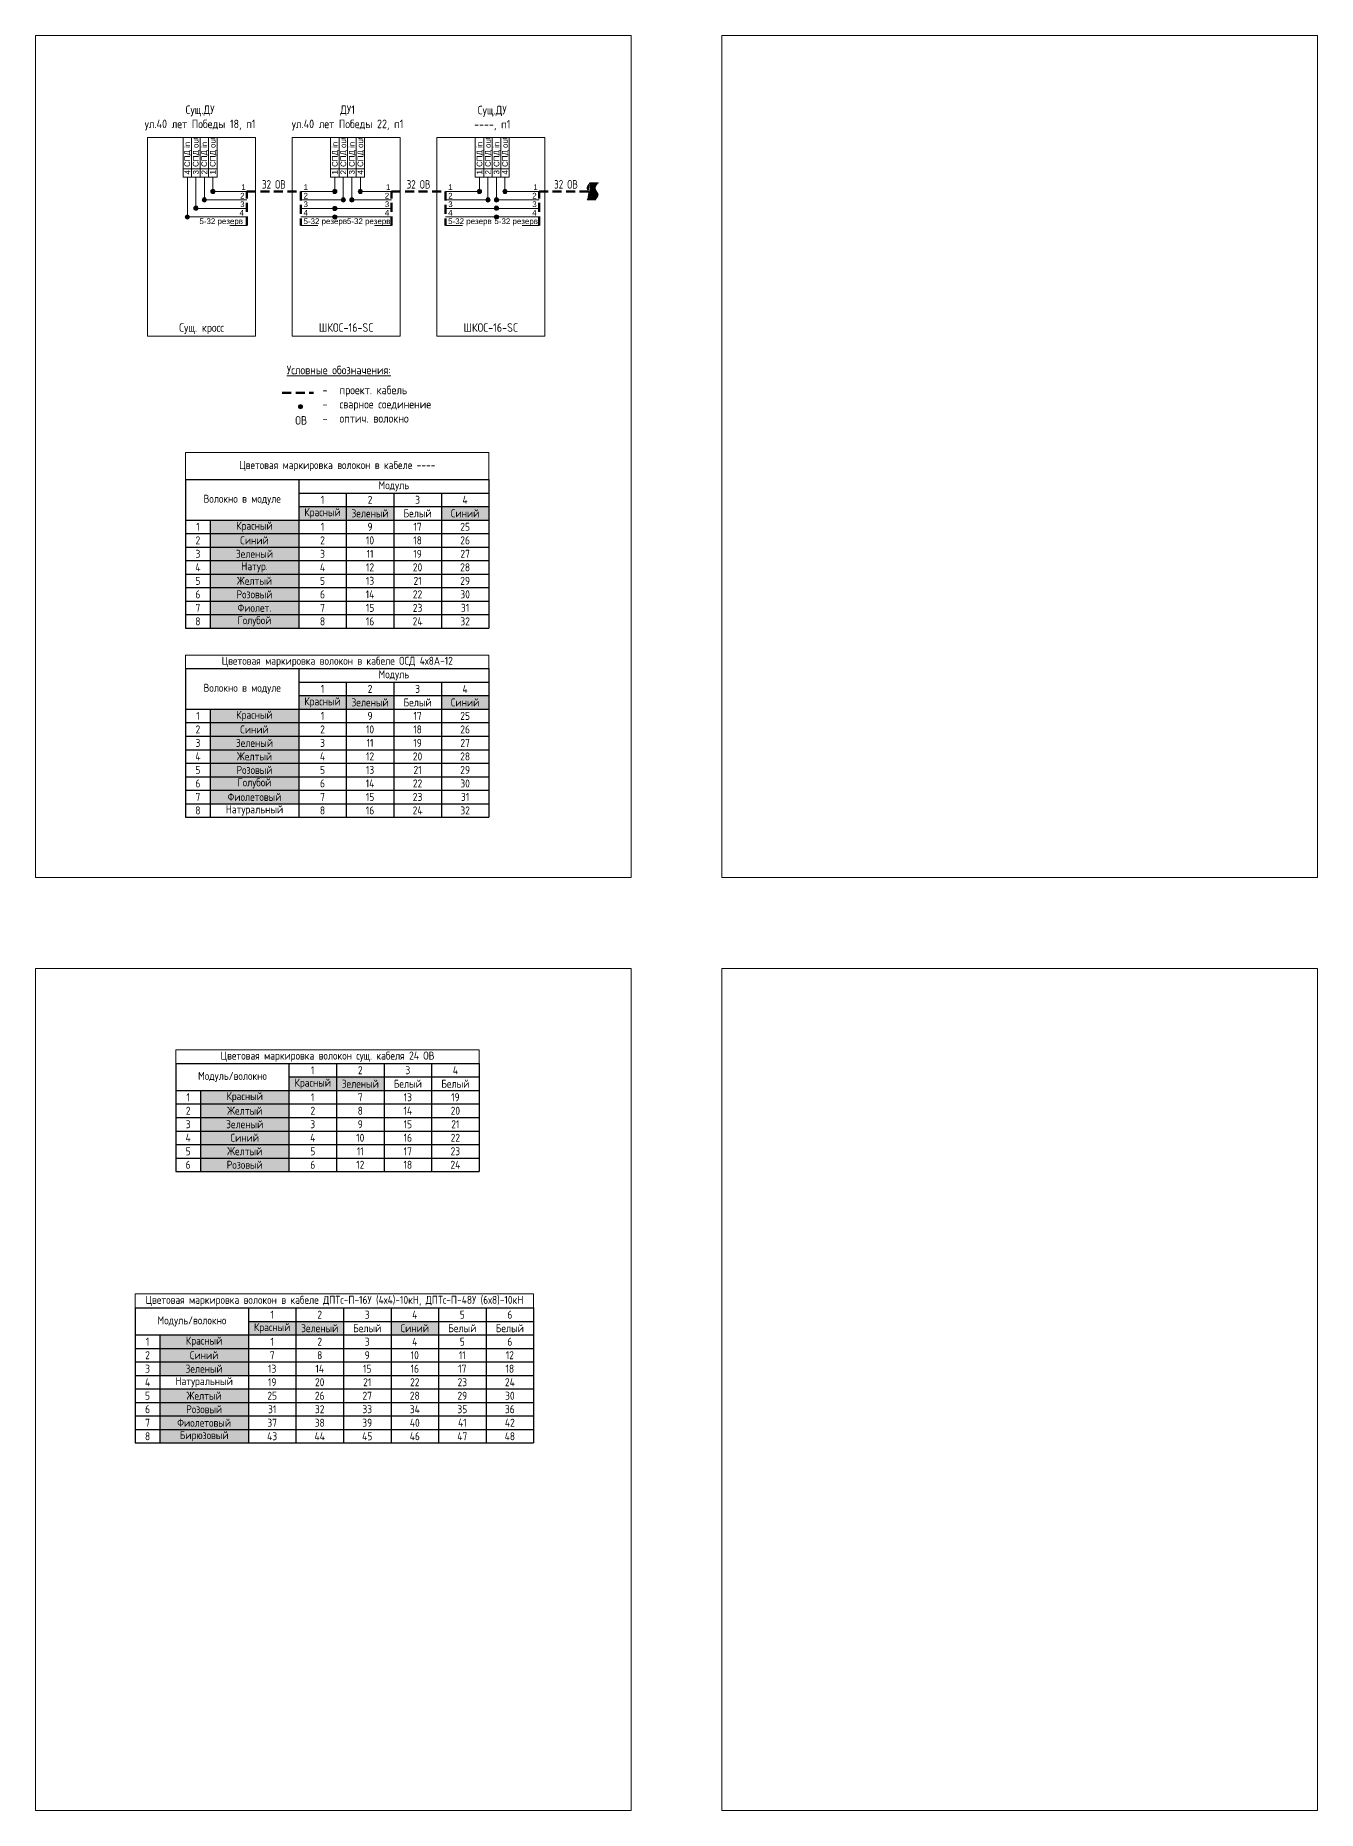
# Model space of a CAD drawing. Header units: millimetres. Extents: x -6680 to 6456, y 1671 to 6150.
# Drawn here: x -2737 to -2285, y 4866 to 5492 of the extents above; entities that cross this region are included whole.
import ezdxf
from ezdxf.enums import TextEntityAlignment as Align

# ---------------------------------------------------------------- set-up
doc = ezdxf.new("R2010")
doc.units = ezdxf.units.MM
doc.linetypes.add('HIDDEN2', pattern=[4.7625, 3.175, -1.5875])
doc.layers.add('ВЭ', color=1, linetype='Continuous')
doc.styles.get("Standard").update_dxf_attribs({"font": 'arial.ttf'})
doc.styles.add('мой', font='GOST_Common.ttf', dxfattribs={"width": 0.9, "height": 3})

# ---------------------------------------------------------------- blocks, each defined once
blk = doc.blocks.new('*T6')
at = {"color": 0, "linetype": 'ByBlock', "lineweight": -2, "transparency": 16777216}
blk.add_line((0, -4.95), (140.43, -4.95), dxfattribs=at)
at = {"linetype": 'ByBlock', "lineweight": -2, "transparency": 16777216}
for p, q in [((0, -4.95), (0, -52.58)), ((39.87, -4.95), (39.87, -52.58)), ((56.63, -4.95), (56.63, -52.58)), ((73.39, -4.95), (73.39, -52.58)), ((90.15, -4.95), (90.15, -52.58)), ((106.91, -4.95), (106.91, -52.58)), ((123.67, -4.95), (123.67, -52.58)), ((140.43, -4.95), (140.43, -52.58)), ((39.87, -9.71), (140.43, -9.71)), ((0, -14.48), (140.43, -14.48)), ((8.65, -14.48), (8.65, -52.58)), ((0, -19.24), (140.43, -19.24)), ((0, -24), (140.43, -24)), ((0, -28.77), (140.43, -28.77)), ((0, -33.53), (140.43, -33.53)), ((0, -38.29), (140.43, -38.29)), ((0, -43.05), (140.43, -43.05)), ((0, -47.82), (140.43, -47.82)), ((0, -52.58), (140.43, -52.58))]:
    blk.add_line(p, q, dxfattribs=at)
at = {"color": 1, "linetype": 'Continuous', "true_color": 0xff0000, "transparency": 16777216}
for points in [[(39.87, -9.71), (39.87, -14.48), (56.63, -9.71), (56.63, -14.48)], [(8.65, -14.48), (8.65, -19.24), (39.87, -14.48), (39.87, -19.24)]]:
    blk.add_solid(points, dxfattribs=at)
at = {"color": 3, "linetype": 'Continuous', "true_color": 0x00ff00, "transparency": 16777216}
for points in [[(56.63, -9.71), (56.63, -14.48), (73.39, -9.71), (73.39, -14.48)], [(8.65, -24), (8.65, -28.77), (39.87, -24), (39.87, -28.77)]]:
    blk.add_solid(points, dxfattribs=at)
at = {"color": 150, "linetype": 'Continuous', "true_color": 0x3399ff, "transparency": 16777216}
for points in [[(90.15, -9.71), (90.15, -14.48), (106.91, -9.71), (106.91, -14.48)], [(8.65, -19.24), (8.65, -24), (39.87, -19.24), (39.87, -24)]]:
    blk.add_solid(points, dxfattribs=at)
at = {"color": 2, "linetype": 'Continuous', "true_color": 0xffff00, "transparency": 16777216}
blk.add_solid([(8.65, -33.53), (8.65, -38.29), (39.87, -33.53), (39.87, -38.29)], dxfattribs=at)
at = {"color": 211, "linetype": 'Continuous', "true_color": 0xff99ff, "transparency": 16777216}
blk.add_solid([(8.65, -38.29), (8.65, -43.05), (39.87, -38.29), (39.87, -43.05)], dxfattribs=at)
at = {"color": 181, "linetype": 'Continuous', "true_color": 0x9966ff, "transparency": 16777216}
blk.add_solid([(8.65, -43.05), (8.65, -47.82), (39.87, -43.05), (39.87, -47.82)], dxfattribs=at)
at = {"color": 151, "linetype": 'Continuous', "true_color": 0x66ccff, "transparency": 16777216}
blk.add_solid([(8.65, -47.82), (8.65, -52.58), (39.87, -47.82), (39.87, -52.58)], dxfattribs=at)
at = {"layer": 'Defpoints', "color": 8, "linetype": 'ByBlock', "lineweight": 0, "transparency": 16777216}
for p, q in [((0, 0), (140.43, 0)), ((0, 0), (0, -4.95)), ((140.43, 0), (140.43, -4.95))]:
    blk.add_line(p, q, dxfattribs=at)
at = {"color": 0, "linetype": 'Continuous', "lineweight": 15, "transparency": 16777216, "attachment_point": 5, "style": 'мой'}
for s, insert, char_height, width in [('Цветовая маркировка волокон в кабеле ДПТс-П-16У (4х4)-10кН, ДПТс-П-48У (6х8)-10кН', (70.22, -2.48), 2.8222, 137.4344), ('{\\fGOST Common|b0|i0|c0;1', (48.25, -7.33), 2.8222, 13.7606), ('{\\fGOST Common|b0|i0|c0;2', (65.01, -7.33), 2.8222, 13.7606), ('{\\fGOST Common|b0|i0|c0;3', (81.77, -7.33), 2.8222, 13.7606), ('{\\fGOST Common|b0|i0|c0;4', (98.53, -7.33), 2.8222, 13.7606), ('{\\fGOST Common|b0|i0|c0;5', (115.29, -7.33), 2.8222, 13.7606), ('{\\fGOST Common|b0|i0|c0;6', (132.05, -7.33), 2.8222, 13.7606), ('Модуль/волокно', (19.94, -9.71), 2.8222, 36.8711), ('{\\fGOST Common|b0|i0|c0;Красный', (48.25, -12.1), 2.8222, 13.7606), ('Зеленый', (65.01, -12.1), 2.822, 13.7606), ('Белый', (81.77, -12.1), 2.822, 13.7606), ('Синий', (98.53, -12.1), 2.822, 13.7606), ('{\\fGOST Common|b0|i0|c0;Белый', (115.29, -12.1), 2.8222, 13.7606), ('{\\fGOST Common|b0|i0|c0;Белый', (132.05, -12.1), 2.8222, 13.7606), ('{\\fGOST Common|b0|i0|c0;1', (4.32, -16.86), 2.8222, 5.6467), ('{\\fGOST Common|b0|i0|c0;Красный', (24.26, -16.86), 2.8222, 28.2244), ('{\\fGOST Common|b0|i0|c0;1', (48.25, -16.86), 2.8222, 13.7606), ('{\\fGOST Common|b0|i0|c0;2', (65.01, -16.86), 2.8222, 13.7606), ('{\\fGOST Common|b0|i0|c0;3', (81.77, -16.86), 2.8222, 13.7606), ('{\\fGOST Common|b0|i0|c0;4', (98.53, -16.86), 2.8222, 13.7606), ('{\\fGOST Common|b0|i0|c0;5', (115.29, -16.86), 2.8222, 13.7606), ('{\\fGOST Common|b0|i0|c0;6', (132.05, -16.86), 2.8222, 13.7606), ('{\\fGOST Common|b0|i0|c0;3', (4.32, -26.38), 2.8222, 5.6467), ('{\\fGOST Common|b0|i0|c0;2', (4.32, -21.62), 2.8222, 5.6467), ('{\\fGOST Common|b0|i0|c0;Зеленый', (24.26, -26.38), 2.8222, 28.2244), ('{\\fGOST Common|b0|i0|c0;Синий', (24.26, -21.62), 2.8222, 28.2244), ('{\\fGOST Common|b0|i0|c0;13', (48.25, -26.38), 2.8222, 13.7606), ('{\\fGOST Common|b0|i0|c0;7', (48.25, -21.62), 2.8222, 13.7606), ('{\\fGOST Common|b0|i0|c0;14', (65.01, -26.38), 2.8222, 13.7606), ('{\\fGOST Common|b0|i0|c0;8', (65.01, -21.62), 2.8222, 13.7606), ('{\\fGOST Common|b0|i0|c0;15', (81.77, -26.38), 2.8222, 13.7606), ('{\\fGOST Common|b0|i0|c0;9', (81.77, -21.62), 2.8222, 13.7606), ('{\\fGOST Common|b0|i0|c0;16', (98.53, -26.38), 2.8222, 13.7606), ('{\\fGOST Common|b0|i0|c0;10', (98.53, -21.62), 2.8222, 13.7606), ('{\\fGOST Common|b0|i0|c0;17', (115.29, -26.38), 2.8222, 13.7606), ('{\\fGOST Common|b0|i0|c0;11', (115.29, -21.62), 2.8222, 13.7606), ('{\\fGOST Common|b0|i0|c0;18', (132.05, -26.38), 2.8222, 13.7606), ('{\\fGOST Common|b0|i0|c0;12', (132.05, -21.62), 2.8222, 13.7606), ('{\\fGOST Common|b0|i0|c0;4', (4.32, -31.15), 2.8222, 5.6467), ('{\\fGOST Common|b0|i0|c0;Натуральный', (24.26, -31.15), 2.8222, 28.2244), ('{\\fGOST Common|b0|i0|c0;19', (48.25, -31.15), 2.8222, 13.7606), ('{\\fGOST Common|b0|i0|c0;20', (65.01, -31.15), 2.8222, 13.7606), ('{\\fGOST Common|b0|i0|c0;21', (81.77, -31.15), 2.8222, 13.7606), ('{\\fGOST Common|b0|i0|c0;22', (98.53, -31.15), 2.8222, 13.7606), ('{\\fGOST Common|b0|i0|c0;23', (115.29, -31.15), 2.8222, 13.7606), ('{\\fGOST Common|b0|i0|c0;24', (132.05, -31.15), 2.8222, 13.7606), ('{\\fGOST Common|b0|i0|c0;5', (4.32, -35.91), 2.8222, 5.6467), ('Желтый', (24.26, -35.91), 2.822, 28.2244), ('{\\fGOST Common|b0|i0|c0;25', (48.25, -35.91), 2.8222, 13.7606), ('{\\fGOST Common|b0|i0|c0;26', (65.01, -35.91), 2.8222, 13.7606), ('{\\fGOST Common|b0|i0|c0;27', (81.77, -35.91), 2.8222, 13.7606), ('{\\fGOST Common|b0|i0|c0;28', (98.53, -35.91), 2.8222, 13.7606), ('{\\fGOST Common|b0|i0|c0;29', (115.29, -35.91), 2.8222, 13.7606), ('{\\fGOST Common|b0|i0|c0;30', (132.05, -35.91), 2.8222, 13.7606), ('{\\fGOST Common|b0|i0|c0;6', (4.32, -40.67), 2.8222, 5.6467), ('Розовый', (24.26, -40.67), 2.822, 28.2244), ('{\\fGOST Common|b0|i0|c0;31', (48.25, -40.67), 2.8222, 13.7606), ('{\\fGOST Common|b0|i0|c0;32', (65.01, -40.67), 2.8222, 13.7606), ('{\\fGOST Common|b0|i0|c0;33', (81.77, -40.67), 2.8222, 13.7606), ('{\\fGOST Common|b0|i0|c0;34', (98.53, -40.67), 2.8222, 13.7606), ('{\\fGOST Common|b0|i0|c0;35', (115.29, -40.67), 2.8222, 13.7606), ('{\\fGOST Common|b0|i0|c0;36', (132.05, -40.67), 2.8222, 13.7606), ('{\\fGOST Common|b0|i0|c0;7', (4.32, -45.44), 2.8222, 5.6467), ('{\\fGOST Common|b0|i0|c0;8', (4.32, -50.2), 2.8222, 5.6467), ('Фиолетовый', (24.26, -45.44), 2.822, 28.2244), ('Бирюзовый', (24.26, -50.2), 2.822, 28.2244), ('{\\fGOST Common|b0|i0|c0;43', (48.25, -50.2), 2.8222, 13.7606), ('{\\fGOST Common|b0|i0|c0;37', (48.25, -45.44), 2.8222, 13.7606), ('{\\fGOST Common|b0|i0|c0;44', (65.01, -50.2), 2.8222, 13.7606), ('{\\fGOST Common|b0|i0|c0;38', (65.01, -45.44), 2.8222, 13.7606), ('{\\fGOST Common|b0|i0|c0;45', (81.77, -50.2), 2.8222, 13.7606), ('{\\fGOST Common|b0|i0|c0;39', (81.77, -45.44), 2.8222, 13.7606), ('{\\fGOST Common|b0|i0|c0;46', (98.53, -50.2), 2.8222, 13.7606), ('{\\fGOST Common|b0|i0|c0;40', (98.53, -45.44), 2.8222, 13.7606), ('{\\fGOST Common|b0|i0|c0;47', (115.29, -50.2), 2.8222, 13.7606), ('{\\fGOST Common|b0|i0|c0;41', (115.29, -45.44), 2.8222, 13.7606), ('{\\fGOST Common|b0|i0|c0;48', (132.05, -50.2), 2.8222, 13.7606), ('{\\fGOST Common|b0|i0|c0;42', (132.05, -45.44), 2.8222, 13.7606)]:
    blk.add_mtext(s, dxfattribs=dict(at, insert=insert, char_height=char_height, width=width))
blk = doc.blocks.new('*T41')
at = {"color": 0, "linetype": 'ByBlock', "lineweight": -2, "transparency": 16777216}
blk.add_line((0, -4.76), (106.91, -4.76), dxfattribs=at)
at = {"linetype": 'ByBlock', "lineweight": -2, "transparency": 16777216}
for p, q in [((0, -4.76), (0, -57.16)), ((39.87, -4.76), (39.87, -57.16)), ((106.91, -4.76), (106.91, -57.16)), ((39.87, -9.53), (106.91, -9.53)), ((56.63, -9.53), (56.63, -57.16)), ((73.39, -9.53), (73.39, -57.16)), ((90.15, -9.53), (90.15, -57.16)), ((39.87, -14.29), (106.91, -14.29)), ((0, -19.05), (106.91, -19.05)), ((0, -23.81), (106.91, -23.81)), ((8.65, -19.05), (8.65, -57.16)), ((0, -28.58), (106.91, -28.58)), ((0, -33.34), (106.91, -33.34)), ((0, -38.1), (106.91, -38.1)), ((0, -42.87), (106.91, -42.87)), ((0, -47.63), (106.91, -47.63)), ((0, -52.39), (106.91, -52.39)), ((0, -57.16), (106.91, -57.16))]:
    blk.add_line(p, q, dxfattribs=at)
at = {"color": 1, "linetype": 'Continuous', "true_color": 0xff0000, "transparency": 16777216}
for points in [[(39.87, -14.29), (39.87, -19.05), (56.63, -14.29), (56.63, -19.05)], [(8.65, -19.05), (8.65, -23.81), (39.87, -19.05), (39.87, -23.81)]]:
    blk.add_solid(points, dxfattribs=at)
at = {"color": 3, "linetype": 'Continuous', "true_color": 0x00ff00, "transparency": 16777216}
for points in [[(56.63, -14.29), (56.63, -19.05), (73.39, -14.29), (73.39, -19.05)], [(8.65, -28.58), (8.65, -33.34), (39.87, -28.58), (39.87, -33.34)]]:
    blk.add_solid(points, dxfattribs=at)
at = {"color": 150, "linetype": 'Continuous', "true_color": 0x3399ff, "transparency": 16777216}
for points in [[(90.15, -14.29), (90.15, -19.05), (106.91, -14.29), (106.91, -19.05)], [(8.65, -23.81), (8.65, -28.58), (39.87, -23.81), (39.87, -28.58)]]:
    blk.add_solid(points, dxfattribs=at)
at = {"color": 2, "linetype": 'Continuous', "true_color": 0xffff00, "transparency": 16777216}
blk.add_solid([(8.65, -33.34), (8.65, -38.1), (39.87, -33.34), (39.87, -38.1)], dxfattribs=at)
at = {"color": 211, "linetype": 'Continuous', "true_color": 0xff99ff, "transparency": 16777216}
blk.add_solid([(8.65, -38.1), (8.65, -42.87), (39.87, -38.1), (39.87, -42.87)], dxfattribs=at)
at = {"color": 4, "linetype": 'Continuous', "transparency": 16777216}
blk.add_solid([(8.65, -42.87), (8.65, -47.63), (39.87, -42.87), (39.87, -47.63)], dxfattribs=at)
at = {"color": 181, "linetype": 'Continuous', "true_color": 0x9966ff, "transparency": 16777216}
blk.add_solid([(8.65, -47.63), (8.65, -52.39), (39.87, -47.63), (39.87, -52.39)], dxfattribs=at)
at = {"layer": 'Defpoints', "color": 8, "linetype": 'ByBlock', "lineweight": 0, "transparency": 16777216}
for p, q in [((0, 0), (106.91, 0)), ((0, 0), (0, -4.76)), ((106.91, 0), (106.91, -4.76))]:
    blk.add_line(p, q, dxfattribs=at)
at = {"color": 0, "linetype": 'Continuous', "lineweight": 15, "transparency": 16777216, "attachment_point": 5, "style": 'мой'}
for s, insert, char_height, width in [('Цветовая маркировка волокон в кабеле ОСД 4х8А-12', (53.46, -2.38), 2.8222, 103.9133), ('Модуль', (73.39, -7.14), 2.822, 64.0422), ('Волокно в модуле', (19.94, -11.91), 2.8222, 36.8711), ('{\\fGOST Common|b0|i0|c0;1', (48.25, -11.91), 2.8222, 13.7606), ('{\\fGOST Common|b0|i0|c0;2', (65.01, -11.91), 2.8222, 13.7606), ('{\\fGOST Common|b0|i0|c0;3', (81.77, -11.91), 2.8222, 13.7606), ('{\\fGOST Common|b0|i0|c0;4', (98.53, -11.91), 2.8222, 13.7606), ('{\\fGOST Common|b0|i0|c0;Красный', (48.25, -16.67), 2.8222, 13.7606), ('{\\fGOST Common|b0|i0|c0;Зеленый', (65.01, -16.67), 2.8222, 13.7606), ('{\\fGOST Common|b0|i0|c0;Белый', (81.77, -16.67), 2.8222, 13.7606), ('{\\fGOST Common|b0|i0|c0;Синий', (98.53, -16.67), 2.8222, 13.7606), ('{\\fGOST Common|b0|i0|c0;2', (4.32, -26.2), 2.8222, 5.6467), ('{\\fGOST Common|b0|i0|c0;1', (4.32, -21.43), 2.8222, 5.6467), ('{\\fGOST Common|b0|i0|c0;Красный', (24.26, -21.43), 2.8222, 28.2244), ('{\\fGOST Common|b0|i0|c0;Синий', (24.26, -26.2), 2.8222, 28.2244), ('2', (48.25, -26.2), 2.82, 13.7606), ('{\\fGOST Common|b0|i0|c0;1', (48.25, -21.43), 2.8222, 13.7606), ('10', (65.01, -26.2), 2.822, 13.7606), ('9', (65.01, -21.43), 2.82, 13.7606), ('18', (81.77, -26.2), 2.822, 13.7606), ('17', (81.77, -21.43), 2.822, 13.7606), ('25', (98.53, -21.43), 2.822, 13.7606), ('26', (98.53, -26.2), 2.822, 13.7606), ('{\\fGOST Common|b0|i0|c0;3', (4.32, -30.96), 2.8222, 5.6467), ('{\\fGOST Common|b0|i0|c0;Зеленый', (24.26, -30.96), 2.8222, 28.2244), ('3', (48.25, -30.96), 2.82, 13.7606), ('11', (65.01, -30.96), 2.822, 13.7606), ('19', (81.77, -30.96), 2.822, 13.7606), ('27', (98.53, -30.96), 2.822, 13.7606), ('{\\fGOST Common|b0|i0|c0;4', (4.32, -35.72), 2.8222, 5.6467), ('Желтый', (24.26, -35.72), 2.822, 28.2244), ('4', (48.25, -35.72), 2.82, 13.7606), ('12', (65.01, -35.72), 2.822, 13.7606), ('20', (81.77, -35.72), 2.822, 13.7606), ('28', (98.53, -35.72), 2.822, 13.7606), ('{\\fGOST Common|b0|i0|c0;5', (4.32, -40.49), 2.8222, 5.6467), ('Розовый', (24.26, -40.49), 2.822, 28.2244), ('Голубой', (24.26, -45.25), 2.822, 28.2244), ('5', (48.25, -40.49), 2.82, 13.7606), ('13', (65.01, -40.49), 2.822, 13.7606), ('21', (81.77, -40.49), 2.822, 13.7606), ('29', (98.53, -40.49), 2.822, 13.7606), ('{\\fGOST Common|b0|i0|c0;7', (4.32, -50.01), 2.8222, 5.6467), ('{\\fGOST Common|b0|i0|c0;6', (4.32, -45.25), 2.8222, 5.6467), ('Фиолетовый', (24.26, -50.01), 2.822, 28.2244), ('7', (48.25, -50.01), 2.82, 13.7606), ('6', (48.25, -45.25), 2.82, 13.7606), ('14', (65.01, -45.25), 2.822, 13.7606), ('15', (65.01, -50.01), 2.822, 13.7606), ('23', (81.77, -50.01), 2.822, 13.7606), ('22', (81.77, -45.25), 2.822, 13.7606), ('30', (98.53, -45.25), 2.822, 13.7606), ('31', (98.53, -50.01), 2.822, 13.7606), ('{\\fGOST Common|b0|i0|c0;8', (4.32, -54.77), 2.8222, 5.6467), ('Натуральный', (24.26, -54.77), 2.8222, 28.2244), ('8', (48.25, -54.77), 2.82, 13.7606), ('16', (65.01, -54.77), 2.822, 13.7606), ('24', (81.77, -54.77), 2.822, 13.7606), ('32', (98.53, -54.77), 2.822, 13.7606)]:
    blk.add_mtext(s, dxfattribs=dict(at, insert=insert, char_height=char_height, width=width))
blk = doc.blocks.new('*U221')
at = {"layer": 'ВЭ', "color": 250, "linetype": 'ByBlock', "lineweight": 18}
blk.add_lwpolyline([(-105, -148.5), (105, -148.5), (105, 148.5), (-105, 148.5), (-105, -148.5)], dxfattribs=at)
blk = doc.blocks.new('*U222')
at = {"layer": 'Defpoints', "color": 0, "linetype": 'ByBlock', "lineweight": -2, "transparency": 16777216}
for p in [(726, -658), (968, -658), (726, -987), (968, -987)]:
    blk.add_blockref('*U221', p, dxfattribs=at)
blk = doc.blocks.new('*U225')
at = {"color": 7, "lineweight": 20}
blk.add_lwpolyline([(-10, 0), (-7, 0)], dxfattribs=at)
blk = doc.blocks.new('*U226')
at = {"color": 0, "linetype": 'ByBlock', "lineweight": -2, "transparency": 16777216}
for p in [(0, 0), (0, -3), (0, -6), (0, -9)]:
    blk.add_blockref('*U225', p, dxfattribs=at)
blk = doc.blocks.new('*U227')
at = {"color": 7, "lineweight": 20}
blk.add_lwpolyline([(-13, 0), (-7, 0)], dxfattribs=at)
blk = doc.blocks.new('*U228')
at = {"color": 0, "linetype": 'ByBlock', "lineweight": -2, "transparency": 16777216}
for p in [(0, 0), (0, -3), (0, -6), (0, -9), (0, -12)]:
    blk.add_blockref('*U227', p, dxfattribs=at)
blk = doc.blocks.new('*U223')
at = {"color": 7, "lineweight": 20}
for points in [[(-1.5, -3.5), (1.5, -3.5), (1.5, 7.5), (-1.5, 7.5)], [(-1.5, -6.5), (1.5, -6.5), (1.5, -3.5), (-1.5, -3.5)]]:
    blk.add_lwpolyline(points, close=True, dxfattribs=at)
blk = doc.blocks.new('*U224')
at = {"color": 0, "linetype": 'ByBlock', "lineweight": -2, "transparency": 16777216}
for p in [(0, 0), (3, 0), (6, 0), (9, 0)]:
    blk.add_blockref('*U223', p, dxfattribs=at)
blk = doc.blocks.new('*U229')
at = {"color": 7, "lineweight": 20}
blk.add_lwpolyline([(-10, 0), (-7, 0)], dxfattribs=at)
blk = doc.blocks.new('*U230')
at = {"color": 0, "linetype": 'ByBlock', "lineweight": -2, "transparency": 16777216}
for p in [(0, 0), (0, -3), (0, -6), (0, -9)]:
    blk.add_blockref('*U229', p, dxfattribs=at)
blk = doc.blocks.new('*U231')
at = {"color": 7, "lineweight": 20}
for points in [[(-1.5, -3.5), (1.5, -3.5), (1.5, 7.5), (-1.5, 7.5)], [(-1.5, -6.5), (1.5, -6.5), (1.5, -3.5), (-1.5, -3.5)]]:
    blk.add_lwpolyline(points, close=True, dxfattribs=at)
blk = doc.blocks.new('*U232')
at = {"color": 0, "linetype": 'ByBlock', "lineweight": -2, "transparency": 16777216}
for p in [(0, 0), (3, 0), (6, 0), (9, 0)]:
    blk.add_blockref('*U231', p, dxfattribs=at)
blk = doc.blocks.new('*U233')
at = {"color": 7, "lineweight": 20}
blk.add_lwpolyline([(-13, 0), (-7, 0)], dxfattribs=at)
blk = doc.blocks.new('*U234')
at = {"color": 0, "linetype": 'ByBlock', "lineweight": -2, "transparency": 16777216}
for p in [(0, 0), (0, -3), (0, -6), (0, -9), (0, -12)]:
    blk.add_blockref('*U233', p, dxfattribs=at)
blk = doc.blocks.new('*U237')
at = {"color": 7, "lineweight": 20}
blk.add_lwpolyline([(-10, 0), (-7, 0)], dxfattribs=at)
blk = doc.blocks.new('*U238')
at = {"color": 0, "linetype": 'ByBlock', "lineweight": -2, "transparency": 16777216}
for p in [(0, 0), (0, -3), (0, -6), (0, -9)]:
    blk.add_blockref('*U237', p, dxfattribs=at)
blk = doc.blocks.new('*U241')
at = {"color": 7, "lineweight": 20}
blk.add_lwpolyline([(-13, 0), (-7, 0)], dxfattribs=at)
blk = doc.blocks.new('*U242')
at = {"color": 0, "linetype": 'ByBlock', "lineweight": -2, "transparency": 16777216}
for p in [(0, 0), (0, -3), (0, -6), (0, -9), (0, -12)]:
    blk.add_blockref('*U241', p, dxfattribs=at)
blk = doc.blocks.new('*U235')
at = {"color": 7, "lineweight": 20}
for points in [[(-1.5, -3.5), (1.5, -3.5), (1.5, 7.5), (-1.5, 7.5)], [(-1.5, -6.5), (1.5, -6.5), (1.5, -3.5), (-1.5, -3.5)]]:
    blk.add_lwpolyline(points, close=True, dxfattribs=at)
blk = doc.blocks.new('*U236')
at = {"color": 0, "linetype": 'ByBlock', "lineweight": -2, "transparency": 16777216}
for p in [(0, 0), (3, 0), (6, 0), (9, 0)]:
    blk.add_blockref('*U235', p, dxfattribs=at)
blk = doc.blocks.new('*U243')
at = {"color": 7, "lineweight": 20}
blk.add_lwpolyline([(-13, 0), (-7, 0)], dxfattribs=at)
blk = doc.blocks.new('*U244')
at = {"color": 0, "linetype": 'ByBlock', "lineweight": -2, "transparency": 16777216}
for p in [(0, 0), (0, -3), (0, -6), (0, -9), (0, -12)]:
    blk.add_blockref('*U243', p, dxfattribs=at)
blk = doc.blocks.new('Сварка')
at = {"linetype": 'Continuous', "lineweight": 30, "true_color": 0xffffff}
h = blk.add_hatch(color=7, dxfattribs=at)
h.dxf.hatch_style = 1
h.paths.add_polyline_path([(1, 0, 1), (-1, 0, 1)])
at = {"color": 7, "linetype": 'Continuous', "lineweight": 20}
blk.add_circle((0, 0), 1, dxfattribs=at)
blk = doc.blocks.new('*T245')
at = {"color": 0, "linetype": 'ByBlock', "lineweight": -2, "transparency": 16777216}
for p, q in [((0, -9.51), (106.91, -9.51)), ((39.87, -23.8), (39.87, -28.57)), ((56.63, -19.04), (56.63, -23.8)), ((39.87, -52.38), (39.87, -57.14))]:
    blk.add_line(p, q, dxfattribs=at)
at = {"linetype": 'ByBlock', "lineweight": -2, "transparency": 16777216}
for p, q in [((0, -9.51), (0, -61.91)), ((39.87, -9.51), (39.87, -23.8)), ((106.91, -9.51), (106.91, -61.91)), ((39.87, -14.28), (106.91, -14.28)), ((56.63, -14.28), (56.63, -19.04)), ((73.39, -14.28), (73.39, -61.91)), ((90.15, -14.28), (90.15, -61.91)), ((0, -23.8), (106.91, -23.8)), ((8.65, -23.8), (8.65, -61.91)), ((39.87, -19.04), (106.91, -19.04)), ((56.63, -23.8), (56.63, -61.91)), ((0, -28.57), (106.91, -28.57)), ((39.87, -28.57), (39.87, -52.38)), ((0, -33.33), (106.91, -33.33)), ((0, -38.09), (106.91, -38.09)), ((0, -42.85), (106.91, -42.85)), ((0, -47.62), (106.91, -47.62)), ((0, -52.38), (106.91, -52.38)), ((0, -57.14), (106.91, -57.14)), ((0, -61.91), (106.91, -61.91)), ((39.87, -57.14), (39.87, -61.91))]:
    blk.add_line(p, q, dxfattribs=at)
at = {"color": 1, "linetype": 'Continuous', "true_color": 0xff0000, "transparency": 16777216}
for points in [[(8.65, -23.8), (8.65, -28.57), (39.87, -23.8), (39.87, -28.57)], [(39.87, -19.04), (39.87, -23.8), (56.63, -19.04), (56.63, -23.8)]]:
    blk.add_solid(points, dxfattribs=at)
at = {"color": 3, "linetype": 'Continuous', "true_color": 0x00ff00, "transparency": 16777216}
for points in [[(56.63, -19.04), (56.63, -23.8), (73.39, -19.04), (73.39, -23.8)], [(8.65, -33.33), (8.65, -38.09), (39.87, -33.33), (39.87, -38.09)]]:
    blk.add_solid(points, dxfattribs=at)
at = {"color": 150, "linetype": 'Continuous', "true_color": 0x3399ff, "transparency": 16777216}
for points in [[(90.15, -19.04), (90.15, -23.8), (106.91, -19.04), (106.91, -23.8)], [(8.65, -28.57), (8.65, -33.33), (39.87, -28.57), (39.87, -33.33)]]:
    blk.add_solid(points, dxfattribs=at)
at = {"color": 42, "linetype": 'Continuous', "transparency": 16777216}
blk.add_solid([(8.65, -38.09), (8.65, -42.85), (39.87, -38.09), (39.87, -42.85)], dxfattribs=at)
at = {"color": 2, "linetype": 'Continuous', "true_color": 0xffff00, "transparency": 16777216}
blk.add_solid([(8.65, -42.85), (8.65, -47.62), (39.87, -42.85), (39.87, -47.62)], dxfattribs=at)
at = {"color": 254, "linetype": 'Continuous', "true_color": 0xffc7c7, "transparency": 16777216}
blk.add_solid([(8.65, -47.62), (8.65, -52.38), (39.87, -47.62), (39.87, -52.38)], dxfattribs=at)
at = {"color": 6, "linetype": 'Continuous', "transparency": 16777216}
blk.add_solid([(8.65, -52.38), (8.65, -57.14), (39.87, -52.38), (39.87, -57.14)], dxfattribs=at)
at = {"color": 4, "linetype": 'Continuous', "transparency": 16777216}
blk.add_solid([(8.65, -57.14), (8.65, -61.91), (39.87, -57.14), (39.87, -61.91)], dxfattribs=at)
at = {"layer": 'Defpoints', "color": 8, "linetype": 'ByBlock', "lineweight": 0, "transparency": 16777216}
for p, q in [((0, 0), (106.91, 0)), ((0, 0), (0, -9.51)), ((106.91, 0), (106.91, -9.51))]:
    blk.add_line(p, q, dxfattribs=at)
at = {"color": 0, "linetype": 'Continuous', "lineweight": 15, "transparency": 16777216, "attachment_point": 5, "style": 'мой'}
for s, insert, char_height, width in [('Цветовая маркировка волокон в кабеле ----', (53.46, -4.76), 2.8222, 103.9133), ('Модуль', (73.39, -11.9), 2.822, 64.0422), ('Волокно в модуле', (19.94, -16.66), 2.8222, 36.8711), ('{\\fGOST Common|b0|i0|c0;1', (48.25, -16.66), 2.8222, 13.7606), ('{\\fGOST Common|b0|i0|c0;2', (65.01, -16.66), 2.8222, 13.7606), ('{\\fGOST Common|b0|i0|c0;3', (81.77, -16.66), 2.8222, 13.7606), ('{\\fGOST Common|b0|i0|c0;4', (98.53, -16.66), 2.8222, 13.7606), ('{\\fGOST Common|b0|i0|c0;1', (4.32, -26.18), 2.8222, 5.6467), ('{\\fGOST Common|b0|i0|c0;Красный', (24.26, -26.18), 2.8222, 28.2244), ('{\\fGOST Common|b0|i0|c0;Красный', (48.25, -21.42), 2.8222, 13.7606), ('{\\fGOST Common|b0|i0|c0;1', (48.25, -26.18), 2.8222, 13.7606), ('{\\fGOST Common|b0|i0|c0;Зеленый', (65.01, -21.42), 2.8222, 13.7606), ('9', (65.01, -26.18), 2.82, 13.7606), ('Белый', (81.77, -21.42), 2.822, 13.7606), ('17', (81.77, -26.18), 2.822, 13.7606), ('{\\fGOST Common|b0|i0|c0;Синий', (98.53, -21.42), 2.8222, 13.7606), ('25', (98.53, -26.18), 2.822, 13.7606), ('{\\fGOST Common|b0|i0|c0;2', (4.32, -30.95), 2.8222, 5.6467), ('{\\fGOST Common|b0|i0|c0;Синий', (24.26, -30.95), 2.8222, 28.2244), ('2', (48.25, -30.95), 2.82, 13.7606), ('10', (65.01, -30.95), 2.822, 13.7606), ('18', (81.77, -30.95), 2.822, 13.7606), ('26', (98.53, -30.95), 2.822, 13.7606), ('{\\fGOST Common|b0|i0|c0;3', (4.32, -35.71), 2.8222, 5.6467), ('{\\fGOST Common|b0|i0|c0;Зеленый', (24.26, -35.71), 2.8222, 28.2244), ('3', (48.25, -35.71), 2.82, 13.7606), ('11', (65.01, -35.71), 2.822, 13.7606), ('19', (81.77, -35.71), 2.822, 13.7606), ('27', (98.53, -35.71), 2.822, 13.7606), ('{\\fGOST Common|b0|i0|c0;4', (4.32, -40.47), 2.8222, 5.6467), ('Желтый', (24.26, -45.24), 2.822, 28.2244), ('Натур.', (24.26, -40.47), 2.822, 28.2244), ('4', (48.25, -40.47), 2.82, 13.7606), ('13', (65.01, -45.24), 2.822, 13.7606), ('12', (65.01, -40.47), 2.822, 13.7606), ('20', (81.77, -40.47), 2.822, 13.7606), ('28', (98.53, -40.47), 2.822, 13.7606), ('{\\fGOST Common|b0|i0|c0;5', (4.32, -45.24), 2.8222, 5.6467), ('{\\fGOST Common|b0|i0|c0;6', (4.32, -50), 2.8222, 5.6467), ('Розовый', (24.26, -50), 2.822, 28.2244), ('5', (48.25, -45.24), 2.82, 13.7606), ('6', (48.25, -50), 2.82, 13.7606), ('14', (65.01, -50), 2.822, 13.7606), ('22', (81.77, -50), 2.822, 13.7606), ('21', (81.77, -45.24), 2.822, 13.7606), ('29', (98.53, -45.24), 2.822, 13.7606), ('30', (98.53, -50), 2.822, 13.7606), ('{\\fGOST Common|b0|i0|c0;7', (4.32, -54.76), 2.8222, 5.6467), ('Фиолет.', (24.26, -54.76), 2.822, 28.2244), ('7', (48.25, -54.76), 2.82, 13.7606), ('15', (65.01, -54.76), 2.822, 13.7606), ('23', (81.77, -54.76), 2.822, 13.7606), ('31', (98.53, -54.76), 2.822, 13.7606), ('{\\fGOST Common|b0|i0|c0;8', (4.32, -59.52), 2.8222, 5.6467), ('{\\C7;Голубой}', (24.26, -59.52), 2.8222, 28.2244), ('8', (48.25, -59.52), 2.82, 13.7606), ('16', (65.01, -59.52), 2.822, 13.7606), ('24', (81.77, -59.52), 2.822, 13.7606), ('32', (98.53, -59.52), 2.822, 13.7606)]:
    blk.add_mtext(s, dxfattribs=dict(at, insert=insert, char_height=char_height, width=width))
blk = doc.blocks.new('*U239')
at = {"color": 7, "lineweight": 20}
blk.add_lwpolyline([(-13, 0), (-7, 0)], dxfattribs=at)
blk = doc.blocks.new('*U240')
at = {"color": 0, "linetype": 'ByBlock', "lineweight": -2, "transparency": 16777216}
for p in [(0, 0), (0, -3), (0, -6), (0, -9), (0, -12)]:
    blk.add_blockref('*U239', p, dxfattribs=at)
blk = doc.blocks.new('*U130')
at = {"linetype": 'Continuous', "lineweight": 20, "true_color": 0xffffff}
h = blk.add_hatch(color=7, dxfattribs=at)
h.dxf.hatch_style = 1
edge = h.paths.add_edge_path()
edge.add_spline(control_points=[(6, -1), (5.33, -0.44), (4, 0.67), (2, -1.67), (0.67, -0.56), (0, 0)], knot_values=[0, 0, 0, 0, 2.236068, 4.472136, 6.708204, 6.708204, 6.708204, 6.708204], degree=3, periodic=0)
edge.add_line((6, -0.5), (6, 2))
edge.add_spline(control_points=[(6, 2), (5.33, 2.56), (4, 3.67), (2, 1.33), (0.67, 2.44), (0, 3)], knot_values=[0, 0, 0, 0, 2.236068, 4.472136, 6.708204, 6.708204, 6.708204, 6.708204], degree=3, periodic=0)
edge.add_line((0, 3), (0, 0))
at = {"color": 7, "linetype": 'Continuous', "lineweight": 20, "true_color": 0xffffff}
for points in [[(0, 3), (0, 3), (0, 0)], [(6, 2), (6, 2), (6, -1)]]:
    blk.add_lwpolyline(points, dxfattribs=at)
at = {"color": 7, "linetype": 'Continuous', "lineweight": 20}
blk.add_spline([(0, 0), (2, -1), (4, 0), (6, -1)], degree=3, dxfattribs=at)
blk = doc.blocks.new('*T305')
at = {"color": 0, "linetype": 'ByBlock', "lineweight": -2, "transparency": 16777216}
for p, q in [((0, -4.76), (106.91, -4.76)), ((8.65, -19.05), (39.87, -19.05)), ((39.87, -33.34), (39.87, -38.1))]:
    blk.add_line(p, q, dxfattribs=at)
at = {"linetype": 'ByBlock', "lineweight": -2, "transparency": 16777216}
for p, q in [((0, -4.76), (0, -42.87)), ((39.87, -4.76), (39.87, -33.34)), ((56.63, -4.76), (56.63, -42.87)), ((73.39, -4.76), (73.39, -42.87)), ((90.15, -4.76), (90.15, -42.87)), ((106.91, -4.76), (106.91, -42.87)), ((39.87, -9.53), (106.91, -9.53)), ((0, -14.29), (106.91, -14.29)), ((8.65, -14.29), (8.65, -42.87)), ((0, -19.05), (8.65, -19.05)), ((0, -23.81), (106.91, -23.81)), ((39.87, -19.05), (106.91, -19.05)), ((0, -28.58), (106.91, -28.58)), ((0, -33.34), (106.91, -33.34)), ((0, -38.1), (106.91, -38.1)), ((0, -42.87), (106.91, -42.87)), ((39.87, -38.1), (39.87, -42.87))]:
    blk.add_line(p, q, dxfattribs=at)
at = {"color": 1, "linetype": 'Continuous', "true_color": 0xff0000, "transparency": 16777216}
for points in [[(39.87, -9.53), (39.87, -14.29), (56.63, -9.53), (56.63, -14.29)], [(8.65, -14.29), (8.65, -19.05), (39.87, -14.29), (39.87, -19.05)]]:
    blk.add_solid(points, dxfattribs=at)
at = {"color": 3, "linetype": 'Continuous', "true_color": 0x00ff00, "transparency": 16777216}
for points in [[(56.63, -9.53), (56.63, -14.29), (73.39, -9.53), (73.39, -14.29)], [(8.65, -23.81), (8.65, -28.58), (39.87, -23.81), (39.87, -28.58)]]:
    blk.add_solid(points, dxfattribs=at)
at = {"color": 2, "linetype": 'Continuous', "true_color": 0xffff00, "transparency": 16777216}
for points in [[(8.65, -19.05), (8.65, -23.81), (39.87, -19.05), (39.87, -23.81)], [(8.65, -33.34), (8.65, -38.1), (39.87, -33.34), (39.87, -38.1)]]:
    blk.add_solid(points, dxfattribs=at)
at = {"color": 150, "linetype": 'Continuous', "true_color": 0x3399ff, "transparency": 16777216}
blk.add_solid([(8.65, -28.58), (8.65, -33.34), (39.87, -28.58), (39.87, -33.34)], dxfattribs=at)
at = {"color": 211, "linetype": 'Continuous', "true_color": 0xff99ff, "transparency": 16777216}
blk.add_solid([(8.65, -38.1), (8.65, -42.87), (39.87, -38.1), (39.87, -42.87)], dxfattribs=at)
at = {"layer": 'Defpoints', "color": 8, "linetype": 'ByBlock', "lineweight": 0, "transparency": 16777216}
for p, q in [((0, 0), (106.91, 0)), ((0, 0), (0, -4.76)), ((106.91, 0), (106.91, -4.76))]:
    blk.add_line(p, q, dxfattribs=at)
at = {"color": 0, "linetype": 'Continuous', "lineweight": 15, "transparency": 16777216, "attachment_point": 5, "style": 'мой'}
for s, insert, char_height, width in [('Цветовая маркировка волокон сущ. кабеля 24 ОВ', (53.46, -2.38), 2.8222, 103.9133), ('{\\fGOST Common|b0|i0|c0;1', (48.25, -7.14), 2.8222, 13.7606), ('{\\fGOST Common|b0|i0|c0;2', (65.01, -7.14), 2.8222, 13.7606), ('{\\fGOST Common|b0|i0|c0;3', (81.77, -7.14), 2.8222, 13.7606), ('4', (98.53, -7.14), 2.82, 13.7606), ('{\\fGOST Common|b0|i0|c0;Модуль/волокно', (19.94, -9.53), 2.8222, 36.8711), ('{\\fGOST Common|b0|i0|c0;Красный', (48.25, -11.91), 2.8222, 13.7606), ('{\\fGOST Common|b0|i0|c0;Зеленый', (65.01, -11.91), 2.8222, 13.7606), ('{\\fGOST Common|b0|i0|c0;Белый', (81.77, -11.91), 2.8222, 13.7606), ('{\\fGOST Common|b0|i0|c0;Белый', (98.53, -11.91), 2.8222, 13.7606), ('{\\fGOST Common|b0|i0|c0;1', (4.32, -16.67), 2.8222, 5.6467), ('{\\fGOST Common|b0|i0|c0;Красный', (24.26, -16.67), 2.8222, 28.2244), ('1', (48.25, -16.67), 2.82, 13.7606), ('7', (65.01, -16.67), 2.82, 13.7606), ('13', (81.77, -16.67), 2.822, 13.7606), ('19', (98.53, -16.67), 2.822, 13.7606), ('{\\fGOST Common|b0|i0|c0;3', (4.32, -26.2), 2.8222, 5.6467), ('{\\fGOST Common|b0|i0|c0;2', (4.32, -21.43), 2.8222, 5.6467), ('{\\fGOST Common|b0|i0|c0;Зеленый', (24.26, -26.2), 2.8222, 28.2244), ('{\\fGOST Common|b0|i0|c0;Желтый', (24.26, -21.43), 2.8222, 28.2244), ('3', (48.25, -26.2), 2.82, 13.7606), ('2', (48.25, -21.43), 2.82, 13.7606), ('9', (65.01, -26.2), 2.82, 13.7606), ('8', (65.01, -21.43), 2.82, 13.7606), ('14', (81.77, -21.43), 2.822, 13.7606), ('15', (81.77, -26.2), 2.822, 13.7606), ('20', (98.53, -21.43), 2.822, 13.7606), ('21', (98.53, -26.2), 2.822, 13.7606), ('{\\fGOST Common|b0|i0|c0;4', (4.32, -30.96), 2.8222, 5.6467), ('{\\fGOST Common|b0|i0|c0;Синий', (24.26, -30.96), 2.8222, 28.2244), ('4', (48.25, -30.96), 2.82, 13.7606), ('10', (65.01, -30.96), 2.822, 13.7606), ('16', (81.77, -30.96), 2.822, 13.7606), ('22', (98.53, -30.96), 2.822, 13.7606), ('{\\fGOST Common|b0|i0|c0;5', (4.32, -35.72), 2.8222, 5.6467), ('{\\fGOST Common|b0|i0|c0;Желтый', (24.26, -35.72), 2.8222, 28.2244), ('5', (48.25, -35.72), 2.82, 13.7606), ('11', (65.01, -35.72), 2.822, 13.7606), ('17', (81.77, -35.72), 2.822, 13.7606), ('23', (98.53, -35.72), 2.822, 13.7606), ('{\\fGOST Common|b0|i0|c0;6', (4.32, -40.49), 2.8222, 5.6467), ('{\\fGOST Common|b0|i0|c0;Розовый', (24.26, -40.49), 2.8222, 28.2244), ('6', (48.25, -40.49), 2.82, 13.7606), ('12', (65.01, -40.49), 2.822, 13.7606), ('18', (81.77, -40.49), 2.822, 13.7606), ('24', (98.53, -40.49), 2.822, 13.7606)]:
    blk.add_mtext(s, dxfattribs=dict(at, insert=insert, char_height=char_height, width=width))

msp = doc.modelspace()

# ---------------------------------------------------------------- linework, layer by layer
at = {"color": 7, "lineweight": 20}
for points in [[(-2659.47, 5456), (-2697.47, 5456), (-2697.47, 5386), (-2659.47, 5386)], [(-2646.47, 5456), (-2608.47, 5456), (-2608.47, 5386), (-2646.47, 5386)], [(-2595.47, 5456), (-2557.47, 5456), (-2557.47, 5386), (-2595.47, 5386)]]:
    msp.add_lwpolyline(points, close=True, dxfattribs=at)
at = {"color": 7, "linetype": 'Continuous', "lineweight": 15}
for points in [[(-2683.47, 5439), (-2683.47, 5428), (-2668.47, 5428)], [(-2668.47, 5431), (-2680.47, 5431), (-2680.47, 5439)], [(-2677.47, 5439), (-2677.47, 5434), (-2668.47, 5434)], [(-2674.47, 5439), (-2674.47, 5437), (-2668.47, 5437)], [(-2631.47, 5439), (-2631.47, 5437), (-2637.47, 5437)], [(-2628.47, 5439), (-2628.47, 5434), (-2637.47, 5434)], [(-2617.47, 5434), (-2625.47, 5434), (-2625.47, 5439)], [(-2622.47, 5439), (-2622.47, 5437), (-2617.47, 5437)], [(-2580.47, 5439), (-2580.47, 5437), (-2586.47, 5437)], [(-2577.47, 5439), (-2577.47, 5434), (-2586.47, 5434)], [(-2574.47, 5439), (-2574.47, 5434), (-2565.47, 5434)], [(-2571.47, 5439), (-2571.47, 5437), (-2565.47, 5437)], [(-2586.47, 5431), (-2565.47, 5431)], [(-2565.47, 5428), (-2586.47, 5428)]]:
    msp.add_lwpolyline(points, dxfattribs=at)
at = {"color": 5, "linetype": 'HIDDEN2', "lineweight": 50}
for points in [[(-2662.47, 5425), (-2662.47, 5437), (-2643.47, 5437), (-2643.47, 5425)], [(-2611.47, 5425), (-2611.47, 5437), (-2592.47, 5437), (-2592.47, 5425)], [(-2559.47, 5425), (-2559.47, 5437), (-2540.47, 5437)], [(-2650, 5366), (-2639, 5366)]]:
    msp.add_lwpolyline(points, dxfattribs=at)
at = {"color": 7, "linetype": 'Continuous', "lineweight": 20}
for points in [[(-2637.47, 5431), (-2617.47, 5431)], [(-2637.47, 5428), (-2617.47, 5428)]]:
    msp.add_lwpolyline(points, dxfattribs=at)

# ---------------------------------------------------------------- block references
at = {"color": 7, "linetype": 'Continuous', "lineweight": 15, "xscale": -1}
msp.add_blockref('*U232', (-2674.47, 5448.5), dxfattribs=at)
at = {"color": 7, "linetype": 'Continuous', "lineweight": 15}
for name, p in [('*U224', (-2631.47, 5448.5)), ('*U236', (-2580.47, 5448.5))]:
    msp.add_blockref(name, p, dxfattribs=at)
at = {"color": 7, "lineweight": 20, "xscale": -1, "rotation": 270}
msp.add_blockref('*U230', (-2674.47, 5449), dxfattribs=at)
at = {"color": 7, "lineweight": 20, "rotation": 90}
for name, p in [('*U226', (-2631.47, 5449)), ('*U238', (-2580.47, 5449))]:
    msp.add_blockref(name, p, dxfattribs=at)
at = {"color": 7, "linetype": 'Continuous', "lineweight": 20, "rotation": 269.9999999999999}
msp.add_blockref('*U130', (-2541.49, 5440), dxfattribs=at)
at = {"color": 7, "lineweight": 20, "yscale": 0.75, "zscale": 0.75}
for p, xscale in [((-2677.47, 5434), -0.75), ((-2674.47, 5437), -0.75), ((-2631.47, 5437), 0.75), ((-2628.47, 5434), 0.75), ((-2625.47, 5434), 0.75), ((-2622.47, 5437), 0.75), ((-2580.47, 5437), 0.75), ((-2577.47, 5434), 0.75), ((-2574.47, 5434), -0.75), ((-2571.47, 5437), -0.75), ((-2683.47, 5428), -0.75), ((-2680.47, 5431.1), -0.75), ((-2631.47, 5431), 0.75), ((-2631.47, 5428), 0.75), ((-2574.47, 5431.1), 0.75), ((-2574.47, 5428), 0.75), ((-2643.57, 5361.1), 0.75)]:
    msp.add_blockref('Сварка', p, dxfattribs=dict(at, xscale=xscale))
at = {"color": 7, "lineweight": 20, "xscale": -1}
for name, p in [('*U234', (-2675.47, 5437)), ('*U244', (-2624.47, 5437)), ('*U240', (-2572.47, 5437))]:
    msp.add_blockref(name, p, dxfattribs=at)
at = {"color": 7, "lineweight": 20}
for name, p in [('*U228', (-2630.47, 5437)), ('*U242', (-2579.47, 5437))]:
    msp.add_blockref(name, p, dxfattribs=at)
for name, p in [('*T245', (-2684.06, 5344.91)), ('*T41', (-2684.06, 5273.47)), ('*T305', (-2687.5, 5134.22)), ('*T6', (-2701.81, 5048.19))]:
    msp.add_blockref(name, p)
at = {"layer": 'Defpoints'}
msp.add_blockref('*U222', (-3358, 6001.5), dxfattribs=at)

# ---------------------------------------------------------------- texts
for s, p in [('СПД in', (-2682.52, 5445.64)), ('СПД out', (-2679.52, 5445.64)), ('СПД in', (-2676.52, 5445.64)), ('СПД out', (-2673.52, 5445.64)), ('СПД in', (-2630.47, 5445.64)), ('СПД out', (-2627.47, 5445.64)), ('СПД in', (-2624.47, 5445.64)), ('СПД out', (-2621.47, 5445.64)), ('СПД in', (-2579.47, 5445.64)), ('СПД out', (-2576.47, 5445.64)), ('СПД in', (-2573.47, 5445.64)), ('СПД out', (-2570.47, 5445.64)), ('4', (-2682.47, 5442.98)), ('3', (-2679.47, 5442.98)), ('2', (-2676.47, 5442.98)), ('1', (-2673.47, 5442.98)), ('1', (-2630.47, 5442.98)), ('2', (-2627.47, 5442.98)), ('3', (-2624.47, 5442.98)), ('4', (-2621.47, 5442.98)), ('1', (-2579.47, 5442.98)), ('2', (-2576.47, 5442.98)), ('3', (-2573.47, 5442.98)), ('4', (-2570.47, 5442.98))]:
    msp.add_text(s, height=2, rotation=90).set_placement(p)
for s, p in [('2', (-2664.85, 5434.5)), ('1', (-2664.45, 5437.5)), ('2', (-2642.5, 5434.5)), ('1', (-2642.5, 5437.5)), ('2', (-2613.85, 5434.5)), ('1', (-2613.45, 5437.5)), ('2', (-2591.5, 5434.5)), ('1', (-2591.5, 5437.5)), ('2', (-2561.85, 5434.5)), ('1', (-2561.45, 5437.5)), ('4', (-2665.05, 5428.5)), ('3', (-2664.85, 5431.5)), ('4', (-2642.5, 5428.5)), ('3', (-2642.5, 5431.5)), ('5-32 резерв', (-2642.5, 5425.5)), ('4', (-2613.85, 5428.5)), ('3', (-2613.85, 5431.5)), ('4', (-2591.5, 5428.5)), ('3', (-2591.5, 5431.5)), ('5-32 резерв', (-2591.5, 5425.5)), ('4', (-2561.85, 5428.5)), ('3', (-2561.85, 5431.5))]:
    msp.add_text(s, height=2).set_placement(p)
for p in [(-2663.85, 5425.5), (-2611.85, 5425.5), (-2559.85, 5425.5)]:
    msp.add_text('5-32 резерв', height=2).set_placement(p, align=Align.RIGHT)
at = {"style": 'мой', "width": 0.9}
for s, p in [('Сущ. кросс', (-2678.47, 5389)), ('ШКОС-16-SC', (-2627.47, 5389)), ('ШКОС-16-SC', (-2576.47, 5389))]:
    msp.add_text(s, height=3, dxfattribs=at).set_placement(p, align=Align.MIDDLE_CENTER)
at = {"color": 7, "linetype": 'Continuous', "lineweight": 15, "char_height": 3, "style": 'мой'}
for s, insert, width, attachment_point in [('Сущ.ДУ\\Pул.40 лет Победы 18, п1', (-2678.97, 5458.5), 40.0013, 8), ('ДУ1\\Pул.40 лет Победы 22, п1', (-2626.97, 5458.5), 38, 8), ('Сущ.ДУ\\P----, п1', (-2575.97, 5458.5), 38, 8), ('{\\LУсловные обозначения:}', (-2648.4, 5375.52), 39.385, 1)]:
    msp.add_mtext(s, dxfattribs=dict(at, insert=insert, width=width, attachment_point=attachment_point))
at = {"color": 7, "char_height": 3, "attachment_point": 5, "rotation": 359.86157, "style": 'мой'}
for insert in [(-2652.97, 5437), (-2601.97, 5437), (-2549.97, 5437)]:
    msp.add_mtext_dynamic_manual_height_columns('{\\W0.8;32 ОВ\\P }', width=12.199, gutter_width=12.5, heights=[0], dxfattribs=dict(at, insert=insert))
at = {"color": 7, "insert": (-2635.82, 5368.47), "char_height": 3, "width": 44.824, "attachment_point": 1, "style": 'мой'}
msp.add_mtext('\\pi-12,l12,t6;-^Iпроект. кабель \\P-^Iсварное соединение\\P-^Iоптич. волокно', dxfattribs=at)
at = {"color": 7, "linetype": 'Continuous', "lineweight": 30, "insert": (-2645.42, 5357.76), "char_height": 3, "width": 1.4175, "attachment_point": 1, "style": 'мой'}
msp.add_mtext('ОВ', dxfattribs=at)

doc.saveas('drawing.dxf')
